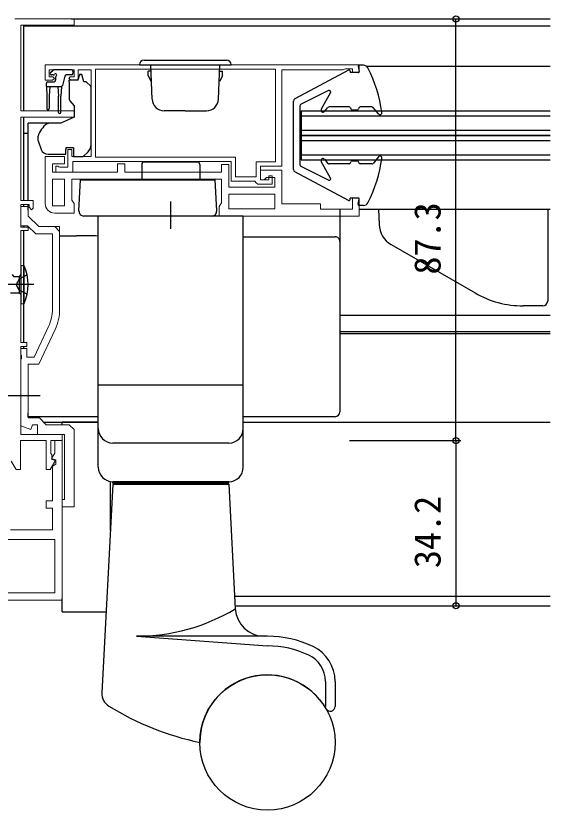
# Model space of a CAD drawing. Units: millimetres, scale not verified. Extents: x -437 to 438, y -331 to 329.
# Drawn here: x -17.6 to 93, y -226.6 to -62.2 of the extents above; entities that cross this region are included whole.
import ezdxf
from ezdxf.enums import TextEntityAlignment as Align

# ---------------------------------------------------------------- set-up
doc = ezdxf.new("R2010")
doc.units = ezdxf.units.MM
doc.header["$LTSCALE"] = 2
doc.layers.add('0-2_YKK_11', color=7, linetype='Continuous', lineweight=18)
for name, color, linetype in [('0-4_YKK_12', 2, 'Continuous'), ('0-5_YKK_13', 4, 'Continuous'), ('0-7_YKK_D', 6, 'Continuous')]:
    doc.layers.add(name, color=color, linetype=linetype)
doc.styles.add('ＭＳ ゴシック', font='')
doc.styles.get('ＭＳ ゴシック').set_extended_font_data('MS Gothic')

msp = doc.modelspace()

# ---------------------------------------------------------------- linework, layer by layer
at = {"layer": '0-2_YKK_11', "color": 211}
msp.add_line((-37.2, -183.1), (-8, -183.1), dxfattribs=at)
for points in [[(-17.8, -62.8), (-5.5, -62.8), (-5.5, -64.1), (-16.5, -64.1), (-16.5, -81.8), (-5.5, -81.8), (-5.5, -83.1), (-16.5, -83.1), (-16.5, -100.4), (-14, -100.4), (-14, -102), (-14.3, -102.3), (-14.8, -101.8), (-14.8, -101.2), (-16.5, -101.2), (-16.5, -105.9), (-15, -105.9), (-15, -106.6), (-16.5, -106.6), (-16.5, -129.8), (-15.3, -129.8), (-15.3, -130.6), (-16.5, -130.6), (-16.5, -148.8), (-8, -148.8)], [(-8, -148.8), (-8, -150.1), (-10.299, -150.1), (-10.299, -152.8), (-10.099, -153), (-10.099, -154), (-9.343, -154.202), (-10.439, -156.1), (-11.299, -156.1), (-11.299, -150.1), (-16.599, -150.1), (-16.599, -156.1), (-17.524, -156.1), (-18.545, -154.331)], [(-8, -183.1), (-8, -150.1), (-9.5, -150.1), (-9.5, -152.7), (-10.155, -153.835), (-9.3, -154.064), (-9.3, -155), (-10, -155.404), (-10, -162.6), (-11.3, -162.6), (-11.3, -164.1), (-10, -164.1), (-10, -168.6), (-18.7, -168.6)]]:
    msp.add_lwpolyline(points, dxfattribs=at)
at = {"layer": '0-2_YKK_11'}
for points in [[(-11.5, -72.3), (53.5, -72.3), (53.5, -73.9), (52.1, -73.9), (52.1, -73.1), (50.647, -73.1), (50.424, -73.2), (50.2, -73.3), (37.5, -73.3), (37.5, -93.3), (33.1, -93.3), (33.1, -96.1), (34.8, -96.1), (34.8, -95.3), (35.5, -95.3), (35.5, -97), (32.5, -97), (32.2, -96.7), (31.9, -96.4), (27, -96.4), (27, -92.3), (-5.8, -92.3), (-5.8, -94.5), (-9.3, -94.5), (-9.3, -93.3), (-8.9, -93.3), (-8.676, -93.4), (-8.453, -93.5), (-6.8, -93.5), (-6.8, -89.8), (-6, -89.8), (-6, -91.3), (-2, -91.3), (-2, -73.3), (-4.7, -73.3), (-4.7, -75.5), (-6.2, -75.5), (-6.6, -75.1), (-6.3, -74.8), (-5.5, -74.8)], [(-5.5, -74.8), (-5.5, -73.3), (-10.7, -73.3), (-10.7, -74.8), (-9.9, -74.8), (-9.6, -75.1), (-10, -75.5), (-11.5, -75.5), (-11.5, -72.3)], [(-11.5, -101), (-11.5, -91.3), (-7.5, -91.3), (-7.5, -92.8), (-10, -92.8), (-10, -94.5), (3.5, -94.5), (3.5, -92.8), (5, -92.8), (5, -94.5), (25, -94.5), (25, -92.9), (26.5, -92.9), (26.5, -97.6), (36, -97.6), (36, -95.6), (34.3, -95.6), (33.8, -96.1), (33.1, -96.1), (33.1, -94.1), (37.5, -94.1), (37.5, -101.1), (45.5, -101.1), (45.5, -102.2), (52.1, -102.2), (52.1, -99.9), (53.5, -99.9), (53.5, -103.6), (24.5, -103.6), (24.5, -101.6), (25, -100.886), (25, -96)], [(25, -96), (-6, -96), (-6, -100.286), (-5.5, -101), (-5.5, -103), (-9.5, -103)], [(-8.5, -106.8), (-8.5, -122.862), (-8.5, -105.8), (-12.8, -105.8), (-15, -103.6), (-15, -101.6), (-16.5, -101.6), (-16.5, -105.6), (-15.121, -105.6), (-13.421, -107.3), (-10, -107.3), (-10, -122.862)], [(-8.5, -106.8), (-9.5, -105.8), (-12.8, -105.8), (-15, -103.6), (-15, -101.6), (-16.5, -101.6), (-16.5, -102.2)], [(-10.796, -126.454), (-13.755, -132.8), (-15.3, -132.8), (-15.3, -131), (-16.5, -131), (-16.5, -132.342), (-16.38, -132.525), (-16.38, -133.075), (-16.5, -133.258), (-16.5, -147.041), (-14.458, -147.785), (-14.1, -146.8), (-13.1, -146.8), (-13.1, -148.8), (-7.5, -148.8), (-7.5, -162.3), (-8, -162.3), (-8, -163.8), (-5.5, -163.8), (-5.5, -147.8), (-6.5, -146.8)], [(-15, -134.3), (-12.8, -134.3), (-9.437, -127.088)], [(-9.437, -127.088), (-12.8, -134.3), (-15, -134.3)]]:
    msp.add_lwpolyline(points, dxfattribs=at)
for points in [[(36.2, -73.2), (-1.1, -73.2), (-1.1, -91.4), (27.9, -91.4), (27.9, -95.5), (32.2, -95.5), (32.2, -92.4), (36.2, -92.4)], [(-7.5, -101.5), (-7.5, -96), (-10, -96), (-10, -101.5)], [(36, -99.1), (26.5, -99.1), (26.5, -102.1), (36, -102.1)], [(-15, -134.3), (-15, -145.4), (-12.7, -145.4), (-11.3, -146.8), (-6.542, -146.8), (-11.3, -146.8), (-12.7, -145.4), (-15, -145.4)]]:
    msp.add_lwpolyline(points, close=True, dxfattribs=at)
at = {"layer": '0-2_YKK_11', "color": 211}
msp.add_lwpolyline([(-32.7, -181.6), (-9.5, -181.6), (-9.5, -170.6), (-24.2, -170.6), (-24.2, -174.1), (-32.7, -174.1)], close=True, dxfattribs=at)
at = {"layer": '0-2_YKK_11'}
for centre, radius, start, end in [((-9.5, -101), 2, 180.00001, 269.99999), ((-18.5, -122.862), 8.5, 335, 0), ((-18.5, -122.862), 10, 335, 0), ((-18.5, -122.862), 10, 335, 0)]:
    msp.add_arc(centre, radius, start, end, dxfattribs=at)
at = {"layer": '0-4_YKK_12'}
for p, q in [((-6.15, -62.8), (93, -62.8)), ((-16, -64.2), (93, -64.2)), ((-16, -64.2), (-16, -81.8)), ((54.992, -72.6), (93, -72.6)), ((41.5, -81.85), (93, -81.85)), ((-16, -83.1), (-16, -100.4)), ((41.5, -82.85), (93, -82.85)), ((-15, -86.5), (-16, -86.5)), ((41.5, -85.85), (93, -85.85)), ((41.5, -86.95), (41.5, -86.85)), ((41.5, -86.95), (93, -86.95)), ((41.5, -87.95), (93, -87.95)), ((41.5, -90.95), (93, -90.95)), ((-16, -101.2), (-16, -101.6)), ((53.5, -102.2), (93, -102.2)), ((-16, -105.6), (-16, -105.9)), ((-16, -106.6), (-16, -129.8)), ((49.5, -124.1), (93, -124.1)), ((49.5, -127.5), (93, -127.5)), ((49.5, -127.898), (93, -127.898)), ((-16, -130.6), (-16, -131)), ((-11.802, -146.298), (-0.497, -146.298)), ((29.503, -146.298), (93, -146.298)), ((27.719, -182.298), (93, -182.298)), ((27.824, -184.298), (93, -184.298))]:
    msp.add_line(p, q, dxfattribs=at)
for points in [[(41.5, -81.85), (41.5, -86.85), (93, -86.85)], [(41.5, -86.95), (41.5, -91.95), (93, -91.95)]]:
    msp.add_lwpolyline(points, dxfattribs=at)
at = {"layer": '0-5_YKK_13'}
for p, q in [((8, -72.3), (27, -72.3)), ((9, -71.3), (26, -71.3)), ((10.619, -79.387), (10.372, -72.3)), ((24.381, -79.387), (24.629, -72.3)), ((-10.362, -73.888), (-9.862, -73.388)), ((-6.05, -73.3), (-9.65, -73.3)), ((-5.75, -73.6), (-5.75, -74.1)), ((10.382, -73.6), (9.8, -73.6)), ((9.8, -74.598), (9.8, -73.6)), ((24.618, -73.6), (25.2, -73.6)), ((25.2, -74.598), (25.2, -73.6)), ((51.306, -73.423), (40.165, -79.359)), ((51.6, -73.6), (51.6, -73.9)), ((53.3, -73.9), (51.6, -73.9)), ((53.304, -72.637), (53.497, -73.663)), ((54.392, -72.4), (53.5, -72.4)), ((-9.811, -74.4), (-10.15, -74.4)), ((-9.35, -74.861), (-9.35, -75.5)), ((-7.409, -74.622), (-7.933, -76.578)), ((-6.05, -74.4), (-7.12, -74.4)), ((-4.869, -75.5), (-6.5, -75.5)), ((-6.5, -75.8), (-6.5, -75.5)), ((9.8, -74.598), (10.45, -75.724)), ((25.2, -74.598), (24.55, -75.724)), ((-11.25, -76.8), (-11.25, -76.1)), ((-11.25, -76.8), (-8.223, -76.8)), ((-11.25, -76.8), (-11.15, -78.8)), ((-10.95, -75.8), (-9.65, -75.8)), ((-10.55, -76.8), (-10.65, -78.8)), ((-8.85, -76.8), (-8.75, -78.8)), ((-8.15, -76.791), (-8.25, -78.8)), ((-6.5, -75.8), (-6.5, -79.426)), ((-3.207, -75.8), (-3.498, -75.8)), ((-2.146, -76.654), (-2.853, -75.946)), ((-2, -87.866), (-2, -77.007)), ((-11.15, -78.8), (-11.15, -81.35)), ((-10.65, -78.8), (-10.65, -81.35)), ((-8.75, -82.15), (-8.75, -78.8)), ((-8.25, -82.15), (-8.25, -78.8)), ((47.167, -77.631), (41.367, -80.517)), ((47.563, -78.045), (45.65, -81.507)), ((39.9, -94), (39.9, -79.8)), ((17.5, -81.8), (13.118, -81.8)), ((17.5, -81.8), (21.883, -81.8)), ((41.2, -80.786), (41.2, -93.014)), ((46.307, -81.957), (47.02, -81.107)), ((51.384, -81), (47.25, -81)), ((51.669, -81.205), (51.732, -81.395)), ((52.016, -81.6), (53.084, -81.6)), ((53.432, -81.205), (53.369, -81.395)), ((56.131, -81), (53.716, -81)), ((57.494, -82.457), (56.361, -81.107)), ((-5.5, -83.1), (-8.288, -84.4)), ((-15, -84.7), (-15, -84.4)), ((-10.832, -84.4), (-15, -84.4)), ((-15, -85.8), (-15, -84.7)), ((-10.982, -84.423), (-11.124, -84.494)), ((-10.982, -84.423), (-10.832, -84.4)), ((-8.288, -84.4), (-10.832, -84.4)), ((-13, -87.223), (-13, -87.827)), ((-12.97, -87.998), (-12.309, -89.813)), ((-2, -88.872), (-2, -87.866)), ((-7.2, -89.5), (-7.2, -89.8)), ((-5.6, -89.5), (-7.2, -89.5)), ((46.307, -91.843), (47.02, -92.693)), ((57.494, -91.343), (56.361, -92.693)), ((8.5, -92.9), (8.5, -96.1)), ((9, -92.4), (20, -92.399)), ((20.5, -92.899), (20.5, -96.1)), ((47.167, -96.169), (41.367, -93.283)), ((47.563, -95.755), (45.65, -92.293)), ((51.384, -92.8), (47.25, -92.8)), ((51.669, -92.595), (51.732, -92.405)), ((52.016, -92.2), (53.084, -92.2)), ((53.432, -92.595), (53.369, -92.405)), ((56.131, -92.8), (53.716, -92.8)), ((51.306, -100.377), (40.165, -94.441)), ((23.999, -102.548), (23.661, -96.1)), ((51.6, -100.2), (51.6, -99.9)), ((53.3, -99.9), (51.6, -99.9)), ((53.304, -101.163), (53.497, -100.137)), ((-15, -102.4), (-15, -101.217)), ((14.503, -106.236), (14.503, -100.599)), ((54.392, -101.4), (53.5, -101.4)), ((57.5, -102.2), (92.5, -102.2)), ((57.501, -102.212), (57.61, -105.348)), ((92.5, -102.2), (92.5, -121.2)), ((23, -103.6), (-3.5, -103.6)), ((-0.497, -138.6), (-0.497, -103.6)), ((-8.5, -107.698), (-4.991, -107.698)), ((29.503, -107.885), (48.5, -107.885)), ((49.5, -108.369), (49.5, -108.883)), ((49.5, -108.883), (49.5, -109.881)), ((60.107, -109.503), (77.458, -119.521)), ((-16.5, -113.8), (-16.5, -121.8)), ((-16.5, -113.8), (-15.847, -113.878)), ((-15.847, -121.722), (-15.847, -113.878)), ((-13.844, -117.8), (-42.537, -117.8)), ((-16.903, -118.945), (-17.512, -117.8)), ((-18.704, -119.475), (-16.9, -119.475)), ((-15.188, -119.8), (-16.903, -118.945)), ((-16.5, -119.875), (-16.9, -119.475)), ((-16.5, -121.8), (-15.847, -121.722)), ((91.5, -122.2), (87.458, -122.2)), ((29.503, -138.6), (-0.497, -138.6)), ((29.503, -138.6), (-0.497, -138.6)), ((-0.497, -155.6), (-0.497, -138.6)), ((29.503, -155.6), (29.503, -138.6)), ((-12.5, -140.8), (-26, -140.8)), ((-15, -144.726), (-15, -144.366)), ((49.5, -143.728), (49.5, -144.144)), ((-8, -146.798), (-8, -146.298)), ((-0.497, -146.298), (-8, -146.298)), ((48.5, -145.146), (29.503, -145.146)), ((26.503, -150.6), (2.503, -150.6)), ((2.503, -159.102), (0.237, -202.351)), ((2, -168.699), (2, -158.558)), ((26.503, -158.6), (2.503, -158.6)), ((2.503, -159.102), (26.503, -159.102)), ((3.503, -159.102), (3.503, -158.902)), ((25.503, -159.102), (25.503, -158.902)), ((26.503, -158.9), (26.503, -158.6)), ((26.503, -159.102), (27.856, -184.913)), ((-8, -185.548), (-8, -182.798)), ((-8, -185.548), (1.117, -185.548)), ((46.503, -199.951), (46.503, -205.117)), ((48.503, -199.951), (48.503, -205.117))]:
    msp.add_line(p, q, dxfattribs=at)
for points in [[(-3.498, -75.8), (-3.9, -74.3), (-4.4, -74.3), (-4.4, -74.5)], [(-6.383, -79.748), (-5.5, -80.8), (-5.5, -83.1)], [(-15, -100.4), (-15, -98.634), (-15, -86.871), (-15, -85.932), (-15, -85.8)], [(-10.899, -90.8), (-7.2, -90.8), (-7.2, -89.8)], [(-5.6, -89.5), (-5.6, -91.3), (-3.599, -91.3), (-2.586, -90.286)], [(-4.498, -102.548), (-4.161, -96.1), (23.661, -96.1)], [(49.5, -102.2), (49.5, -102.746), (49.5, -108.369)], [(29.503, -138.6), (29.503, -103.6), (-0.497, -103.6)], [(49.5, -109.881), (49.5, -133.867), (49.5, -137.132), (49.5, -143.728)], [(-18.35, -115.7), (-18.044, -116.125), (-16.9, -116.125)], [(-15.188, -115.8), (-16.903, -116.655), (-17.512, -117.8)], [(-16.5, -115.725), (-16.9, -116.125), (-16.9, -119.475)], [(-0.497, -145.146), (-15, -145.146), (-15, -144.726)], [(26.503, -158.9), (2.503, -158.9), (2.503, -158.6)], [(34.503, -190.599), (7.414, -190.599), (34.503, -192.599)]]:
    msp.add_lwpolyline(points, dxfattribs=at)
msp.add_circle((34.503, -212.6), 14, dxfattribs=at)
for centre, radius, start, end in [((9, -72.3), 1, 90, 180), ((26, -72.3), 1, 0, 90), ((-10.15, -74.1), 0.3, 135, 270), ((-9.65, -73.6), 0.3, 90, 135), ((-6.05, -73.6), 0.3, 0, 90), ((51.4, -73.6), 0.2, 360, 118.04641), ((53.5, -72.6), 0.2, 90, 190.65851), ((53.3, -73.7), 0.2, 270, 10.65851), ((54.392, -73.4), 1, 26.81981, 90), ((28.512, -86.484), 30, 8.32236, 26.81981), ((-9.811, -74.1), 0.3, 270, 326.94427), ((-9.65, -75.5), 0.3, 270, 0), ((-9.35, -74.4), 0.25, 303.05573, 146.94427), ((-9.05, -74.861), 0.3, 123.05573, 180), ((-7.12, -74.7), 0.3, 90, 165), ((-6.05, -74.1), 0.3, 270, 0), ((-5.7, -74.5), 1.3, 309.71517, 0), ((-10.95, -76.1), 0.3, 90, 180), ((-8.223, -76.5), 0.3, 270, 345), ((-3.207, -76.3), 0.5, 45, 90), ((-2.5, -77.007), 0.5, 0, 45), ((47.3, -77.9), 0.3, 331.07656, 116.45265), ((-6, -79.426), 0.5, 180, 220), ((13.118, -79.3), 2.5, 182, 270), ((21.883, -79.3), 2.5, 270, 358), ((40.4, -79.8), 0.5, 118.04641, 180), ((41.5, -80.786), 0.3, 116.45265, 180), ((-10.9, -81.35), 0.25, 180, 0), ((-8.5, -82.15), 0.25, 180, 0), ((46, -81.7), 0.4, 151.07656, 320), ((47.25, -81.3), 0.3, 90, 140), ((51.384, -81.3), 0.3, 18.43571, 90), ((52.016, -81.3), 0.3, 198.43571, 270), ((53.084, -81.3), 0.3, 270, 341.56429), ((53.716, -81.3), 0.3, 90, 161.56429), ((56.131, -81.3), 0.3, 40, 90), ((57.8, -82.2), 0.4, 220, 8.32236), ((-8.2, -88.55), 5, 125.79537, 162.85379), ((-12.5, -87.223), 0.5, 162.85379, 180), ((-12.5, -87.827), 0.5, 180, 200), ((-10.899, -89.3), 1.5, 200, 270), ((-4, -88.872), 2, 315, 341.68666), ((-4, -88.872), 2, 341.68666, 0), ((46, -92.1), 0.4, 40, 208.92344), ((28.512, -87.316), 30, 333.18019, 351.67764), ((57.8, -91.6), 0.4, 351.67764, 140), ((9, -92.9), 0.5, 90, 180), ((20, -92.899), 0.5, 0, 90), ((41.5, -93.014), 0.3, 180, 243.54735), ((47.25, -92.5), 0.3, 220, 270), ((51.384, -92.5), 0.3, 270, 341.56429), ((52.016, -92.5), 0.3, 90, 161.56429), ((53.084, -92.5), 0.3, 18.43571, 90), ((53.716, -92.5), 0.3, 198.43571, 270), ((56.131, -92.5), 0.3, 270, 320), ((40.4, -94), 0.5, 180, 241.95359), ((47.3, -95.9), 0.3, 243.54735, 28.92344), ((51.4, -100.2), 0.2, 241.95359, 0), ((53.3, -100.1), 0.2, 349.34149, 90), ((53.5, -101.2), 0.2, 169.34149, 270), ((54.392, -100.4), 1, 270, 333.18019), ((-3.5, -102.6), 1, 177, 270), ((23, -102.6), 1, 270, 3), ((62.607, -105.173), 5, 182, 240), ((48.501, -108.884), 0.999, 0.05348, 90.05355), ((-24.5, -117.8), 9.5, 335.61796, 24.38204), ((87.458, -102.2), 20, 240, 270), ((91.5, -121.2), 1, 270, 360), ((2.503, -147.6), 3, 180, 270), ((26.503, -147.6), 3, 270, 0), ((2.503, -155.6), 3, 180, 270), ((26.503, -155.6), 3, 270, 0), ((7.414, -151.011), 39.588, 270, 301.08832), ((33.848, -184.599), 6, 183, 270), ((34.501, -212.599), 22, 64.61316, 89.9934), ((34.501, -212.599), 20, 64.61316, 89.9934), ((40.503, -199.951), 8, 0, 64.61316), ((40.503, -199.951), 6, 0, 64.61316), ((34.503, -212.6), 14, 29.92643, 179.99852), ((3.233, -202.508), 3, 177, 238.46711), ((33.043, -153.925), 60, 238.46711, 257.93451), ((47.503, -205.117), 1, 209.92643, 0)]:
    msp.add_arc(centre, radius, start, end, dxfattribs=at)
for centre, major_axis, ratio, start_param, end_param in [((-5.317, -108.86), (19, 0), 0.061163, 1.3143006, 1.5536451), ((48.5, -144.144), (0, -1.002), 0.998135, 6.2831853, 7.8539816)]:
    msp.add_ellipse(centre, major_axis=major_axis, ratio=ratio, start_param=start_param, end_param=end_param, dxfattribs=at)
at = {"layer": '0-7_YKK_D'}
for p, q in [((73.5, -150.1), (73.5, -62.8)), ((51.5, -150.1), (74.5, -150.1)), ((73.5, -150.1), (73.5, -184.298))]:
    msp.add_line(p, q, dxfattribs=at)
for centre in [(73.5, -62.8), (73.5, -150.1), (73.5, -150.1), (73.5, -184.298)]:
    msp.add_circle(centre, 0.637, dxfattribs=at)

# ---------------------------------------------------------------- texts
at = {"layer": '0-7_YKK_D', "style": 'ＭＳ ゴシック'}
for s, p in [('87.3', (72, -115.718)), ('34.2', (72, -176.489))]:
    msp.add_text(s, height=5.499, rotation=90, dxfattribs=at).set_placement(p, align=Align.BOTTOM_LEFT)

doc.saveas('drawing.dxf')
